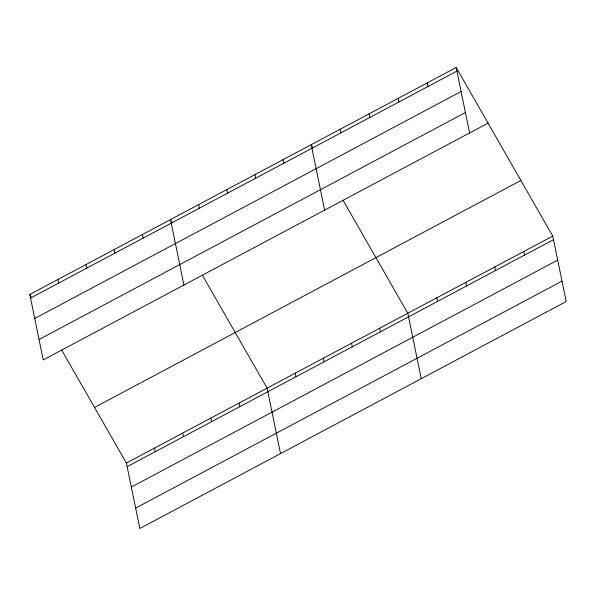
<?xml version="1.0" encoding="UTF-8"?>
<svg xmlns="http://www.w3.org/2000/svg" width="596" height="596" viewBox="0 0 596 596"><rect width="100%" height="100%" fill="white"/><g stroke="black" fill="none" stroke-linecap="round" stroke-linejoin="round"><path stroke-width="0.89" d="M488.05 123.134L43.232 359.91L29.8 294.476L456.171 67.504L552.768 236.09L566.2 301.524L139.829 528.496L126.397 463.062L61.679 350.105M30.538 298.067L456.908 71.095M34.724 318.473L461.095 91.501M39.045 339.504L465.409 112.532M94.518 407.426L520.889 180.454M126.397 463.062L552.768 236.09M127.134 466.653L553.505 239.681M131.329 487.059L557.692 260.087M135.642 508.09L562.013 281.118M313.027 147.853L311.201 144.672L324.634 210.105M343.08 200.308L407.806 313.258L421.238 378.698M172.326 222.755L170.501 219.574L183.933 285.007M202.379 275.21L267.097 388.16L280.53 453.601M29.8 294.476L31.625 297.65M523.772 251.527L524.51 255.118M456.171 67.504L469.603 132.938M494.784 266.956L495.522 270.547M427.176 82.933L427.913 86.524M465.789 282.392L466.526 285.983M398.18 98.37L398.918 101.961M436.793 297.829L437.531 301.42M369.192 113.806L369.93 117.397M340.197 129.235L340.934 132.826M379.659 328.24L380.397 331.83M351.521 343.221L352.258 346.812M283.063 159.654L283.8 163.244M323.382 358.203L324.12 361.794M254.924 174.635L255.662 178.226M295.243 373.178L295.981 376.769M226.785 189.61L227.523 193.201M198.639 204.592L199.377 208.183M238.959 403.142L239.696 406.733M210.82 418.124L211.558 421.715M142.362 234.556L143.1 238.147M182.681 433.106L183.419 436.697M114.223 249.53L114.961 253.121M154.543 448.08L155.273 451.671M86.077 264.512L86.815 268.103M57.939 279.494L58.676 283.085"/></g></svg>
